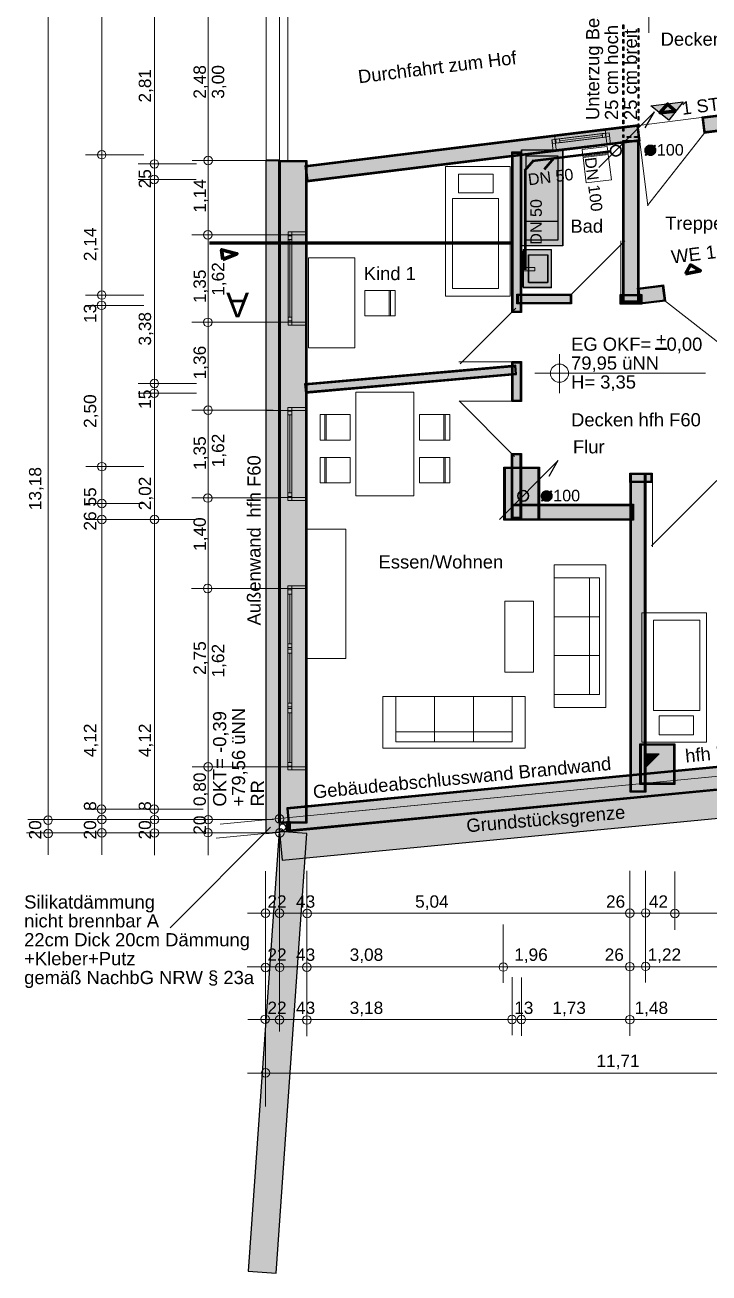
# Model space of a CAD drawing. Header units: millimetres. Extents: x 1001 to 41669, y -154 to 29734.
# Drawn here: x 1016 to 11578, y -91 to 19166 of the extents above; entities that cross this region are included whole.
import ezdxf

# ---------------------------------------------------------------- set-up
doc = ezdxf.new("R2010")
doc.units = ezdxf.units.MM
doc.header["$LTSCALE"] = 50
doc.linetypes.add('PDF_564-4_176-4_70-6_176-4', pattern=[987.8, 564.4, -176.4, 70.6, -176.4])
for name, color, linetype in [('00_Wand_Bestand', 7, 'Continuous'), ('01_Daemmung_neu', 9, 'Continuous'), ('02_Grundstuecksgrenze', 8, 'Continuous'), ('03_Sanitaer', 5, 'Continuous'), ('05_Linien_stark', 7, 'Continuous'), ('06_Linien_fein', 3, 'Continuous'), ('07_Bemassung', 6, 'Continuous'), ('08_Schnittlinie', 1, 'Continuous'), ('10_Text', 7, 'Continuous')]:
    doc.layers.add(name, color=color, linetype=linetype)
doc.styles.add('PLAN', font='arial.ttf')

msp = doc.modelspace()

# ---------------------------------------------------------------- hatches: boundary and pattern name
at = {"layer": '00_Wand_Bestand'}
for points in [[(11469, 17745), (11499, 17499), (15740, 18020), (15710, 18265)], [(10959, 17699), (10680, 17917), (11177, 17978)], [(5339, 16991), (5369, 16746), (10513, 17377), (10483, 17623)], [(10246, 17386), (10496, 17386), (10496, 14886), (10246, 14886)], [(8533, 17207), (8685, 17207), (8685, 14731), (8533, 14731)], [(10751, 17301), (10734, 17284), (10743, 17271), (10749, 17259), (10752, 17246), (10753, 17231), (10753, 17221), (10751, 17212), (10748, 17203), (10744, 17194), (10738, 17185), (10732, 17177), (10726, 17171), (10719, 17166), (10712, 17161), (10705, 17157), (10697, 17155), (10689, 17152), (10680, 17151), (10672, 17151), (10658, 17152), (10646, 17155), (10633, 17161), (10619, 17170), (10602, 17153), (10592, 17163), (10609, 17180), (10600, 17194), (10594, 17207), (10591, 17219), (10590, 17233), (10591, 17242), (10592, 17251), (10594, 17260), (10598, 17268), (10602, 17276), (10608, 17283), (10614, 17290), (10621, 17296), (10629, 17302), (10636, 17306), (10644, 17310), (10653, 17312), (10662, 17314), (10671, 17314), (10685, 17313), (10698, 17310), (10710, 17304), (10724, 17295), (10741, 17312)], [(10714, 17285), (10702, 17292), (10691, 17297), (10682, 17299), (10671, 17300), (10663, 17299), (10656, 17298), (10649, 17296), (10642, 17293), (10636, 17290), (10630, 17285), (10624, 17280), (10618, 17273), (10613, 17266), (10609, 17258), (10606, 17250), (10604, 17241), (10604, 17232), (10605, 17221), (10607, 17211), (10612, 17201), (10619, 17190)], [(10724, 17275), (10629, 17180), (10638, 17174), (10646, 17170), (10654, 17167), (10663, 17166), (10672, 17165), (10681, 17166), (10689, 17167), (10697, 17170), (10705, 17174), (10712, 17179), (10719, 17185), (10724, 17190), (10729, 17197), (10733, 17203), (10735, 17210), (10737, 17217), (10739, 17224), (10739, 17232), (10738, 17243), (10736, 17253), (10731, 17263)], [(4937, 17074), (5367, 17074), (5367, 6849), (4937, 6849)], [(10877, 15154), (10907, 14906), (10506, 14857), (10476, 15105)], [(8613, 15013), (9455, 15013), (9455, 14862), (8613, 14862)], [(10208, 15009), (10538, 15009), (10538, 14860), (10208, 14860)], [(10757, 14180), (10922, 14180), (10922, 14159), (10757, 14159)], [(5333, 13631), (5346, 13486), (8607, 13771), (8595, 13917)], [(8532, 13972), (8683, 13972), (8683, 13357), (8532, 13357)], [(8529, 12554), (8681, 12554), (8681, 11550), (8529, 11550)], [(8411, 12344), (8958, 12344), (8958, 11523), (8411, 11523)], [(10357, 12252), (10701, 12252), (10701, 12106), (10357, 12106)], [(10358, 12249), (10600, 12249), (10600, 7326), (10358, 7326)], [(9151, 11967), (9134, 11950), (9143, 11936), (9149, 11924), (9152, 11911), (9153, 11897), (9153, 11887), (9151, 11877), (9148, 11868), (9144, 11859), (9138, 11851), (9132, 11843), (9126, 11837), (9119, 11831), (9112, 11827), (9105, 11823), (9097, 11820), (9089, 11818), (9081, 11817), (9072, 11816), (9058, 11817), (9046, 11820), (9033, 11826), (9019, 11835), (9003, 11819), (8992, 11829), (9009, 11845), (9000, 11860), (8994, 11872), (8991, 11884), (8990, 11898), (8991, 11908), (8992, 11917), (8995, 11925), (8998, 11933), (9002, 11941), (9008, 11948), (9014, 11955), (9021, 11962), (9029, 11967), (9036, 11972), (9045, 11975), (9053, 11978), (9062, 11979), (9071, 11980), (9085, 11978), (9098, 11975), (9110, 11969), (9124, 11960), (9141, 11977)], [(9114, 11950), (9102, 11957), (9091, 11962), (9082, 11965), (9071, 11965), (9063, 11965), (9056, 11964), (9049, 11962), (9042, 11959), (9036, 11955), (9030, 11951), (9024, 11945), (9018, 11939), (9013, 11931), (9009, 11924), (9006, 11915), (9005, 11907), (9004, 11898), (9005, 11887), (9007, 11877), (9012, 11867), (9019, 11855)], [(9124, 11940), (9029, 11845), (9038, 11840), (9046, 11836), (9055, 11833), (9063, 11831), (9072, 11830), (9081, 11831), (9089, 11833), (9097, 11835), (9105, 11839), (9112, 11844), (9119, 11850), (9124, 11856), (9129, 11862), (9133, 11868), (9135, 11875), (9137, 11882), (9139, 11889), (9139, 11897), (9138, 11908), (9136, 11919), (9131, 11929)], [(8533, 11771), (10411, 11771), (10411, 11524), (8533, 11524)], [(5058, 7087), (5093, 6722), (15846, 7758), (15811, 8122)], [(10512, 8074), (11051, 8074), (11051, 7449), (10512, 7449)], [(10614, 7919), (10808, 7919), (10614, 7725)], [(5056, 6876), (5110, 6876), (5110, 6727), (5056, 6727)]]:
    msp.add_hatch(color=7, dxfattribs=at).paths.add_polyline_path(points)
at = {"layer": '01_Daemmung_neu'}
msp.add_hatch(color=7, dxfattribs=at).paths.add_polyline_path([(4733, 17079), (4733, 6690), (4947, 6710), (4947, 17079)])
at = {"layer": '02_Grundstuecksgrenze'}
for points in [[(14034, 7584), (4945, 6709), (4986, 6281), (14075, 7156)], [(4939, 6719), (4465, -61), (4894, -91), (5368, 6689)]]:
    msp.add_hatch(color=7, dxfattribs=at).paths.add_polyline_path(points)
at = {"layer": '03_Sanitaer', "transparency": 33554559}
for points in [[(8683, 17238), (9319, 17238), (9319, 15760), (8683, 15760)], [(8754, 17147), (9245, 17147), (9245, 16132), (8754, 16132)]]:
    msp.add_hatch(color=7, dxfattribs=at).paths.add_polyline_path(points)
at = {"layer": '03_Sanitaer', "transparency": 33554556}
msp.add_hatch(color=7, dxfattribs=at).paths.add_polyline_path([(8754, 17147), (9245, 17147), (9245, 15846), (8754, 15846)])
at = {"layer": '03_Sanitaer', "transparency": 33554569}
for points in [[(8712, 15700), (9143, 15700), (9143, 15116), (8712, 15116)], [(8712, 15700), (9143, 15700), (9143, 15116), (8712, 15116)], [(8790, 15617), (9089, 15617), (9089, 15192), (8790, 15192)], [(8790, 15617), (9089, 15617), (9089, 15192), (8790, 15192)]]:
    msp.add_hatch(color=7, dxfattribs=at).paths.add_polyline_path(points)

# ---------------------------------------------------------------- linework, layer by layer
at = {"layer": '00_Wand_Bestand'}
for points in [[(11469, 17745), (11499, 17499), (15740, 18020), (15710, 18265)], [(10959, 17699), (10680, 17917), (11177, 17978)], [(5339, 16991), (5369, 16746), (10513, 17377), (10483, 17623)], [(10246, 17386), (10496, 17386), (10496, 14886), (10246, 14886)], [(8533, 17207), (8685, 17207), (8685, 14731), (8533, 14731)], [(10751, 17301), (10734, 17284), (10743, 17271), (10749, 17259), (10752, 17246), (10753, 17231), (10753, 17221), (10751, 17212), (10748, 17203), (10744, 17194), (10738, 17185), (10732, 17177), (10726, 17171), (10719, 17166), (10712, 17161), (10705, 17157), (10697, 17155), (10689, 17152), (10680, 17151), (10672, 17151), (10658, 17152), (10646, 17155), (10633, 17161), (10619, 17170), (10602, 17153), (10592, 17163), (10609, 17180), (10600, 17194), (10594, 17207), (10591, 17219), (10590, 17233), (10591, 17242), (10592, 17251), (10594, 17260), (10598, 17268), (10602, 17276), (10608, 17283), (10614, 17290), (10621, 17296), (10629, 17302), (10636, 17306), (10644, 17310), (10653, 17312), (10662, 17314), (10671, 17314), (10685, 17313), (10698, 17310), (10710, 17304), (10724, 17295), (10741, 17312)], [(10714, 17285), (10702, 17292), (10691, 17297), (10682, 17299), (10671, 17300), (10663, 17299), (10656, 17298), (10649, 17296), (10642, 17293), (10636, 17290), (10630, 17285), (10624, 17280), (10618, 17273), (10613, 17266), (10609, 17258), (10606, 17250), (10604, 17241), (10604, 17232), (10605, 17221), (10607, 17211), (10612, 17201), (10619, 17190)], [(10724, 17275), (10629, 17180), (10638, 17174), (10646, 17170), (10654, 17167), (10663, 17166), (10672, 17165), (10681, 17166), (10689, 17167), (10697, 17170), (10705, 17174), (10712, 17179), (10719, 17185), (10724, 17190), (10729, 17197), (10733, 17203), (10735, 17210), (10737, 17217), (10739, 17224), (10739, 17232), (10738, 17243), (10736, 17253), (10731, 17263)], [(4937, 17074), (5367, 17074), (5367, 6849), (4937, 6849)], [(10877, 15154), (10907, 14906), (10506, 14857), (10476, 15105)], [(8613, 15013), (9455, 15013), (9455, 14862), (8613, 14862)], [(10208, 15009), (10538, 15009), (10538, 14860), (10208, 14860)], [(10757, 14180), (10922, 14180), (10922, 14159), (10757, 14159)], [(5333, 13631), (5346, 13486), (8607, 13771), (8595, 13917)], [(8532, 13972), (8683, 13972), (8683, 13357), (8532, 13357)], [(8529, 12554), (8681, 12554), (8681, 11550), (8529, 11550)], [(8411, 12344), (8958, 12344), (8958, 11523), (8411, 11523)], [(10357, 12252), (10701, 12252), (10701, 12106), (10357, 12106)], [(10358, 12249), (10600, 12249), (10600, 7326), (10358, 7326)], [(9151, 11967), (9134, 11950), (9143, 11936), (9149, 11924), (9152, 11911), (9153, 11897), (9153, 11887), (9151, 11877), (9148, 11868), (9144, 11859), (9138, 11851), (9132, 11843), (9126, 11837), (9119, 11831), (9112, 11827), (9105, 11823), (9097, 11820), (9089, 11818), (9081, 11817), (9072, 11816), (9058, 11817), (9046, 11820), (9033, 11826), (9019, 11835), (9003, 11819), (8992, 11829), (9009, 11845), (9000, 11860), (8994, 11872), (8991, 11884), (8990, 11898), (8991, 11908), (8992, 11917), (8995, 11925), (8998, 11933), (9002, 11941), (9008, 11948), (9014, 11955), (9021, 11962), (9029, 11967), (9036, 11972), (9045, 11975), (9053, 11978), (9062, 11979), (9071, 11980), (9085, 11978), (9098, 11975), (9110, 11969), (9124, 11960), (9141, 11977)], [(9114, 11950), (9102, 11957), (9091, 11962), (9082, 11965), (9071, 11965), (9063, 11965), (9056, 11964), (9049, 11962), (9042, 11959), (9036, 11955), (9030, 11951), (9024, 11945), (9018, 11939), (9013, 11931), (9009, 11924), (9006, 11915), (9005, 11907), (9004, 11898), (9005, 11887), (9007, 11877), (9012, 11867), (9019, 11855)], [(9124, 11940), (9029, 11845), (9038, 11840), (9046, 11836), (9055, 11833), (9063, 11831), (9072, 11830), (9081, 11831), (9089, 11833), (9097, 11835), (9105, 11839), (9112, 11844), (9119, 11850), (9124, 11856), (9129, 11862), (9133, 11868), (9135, 11875), (9137, 11882), (9139, 11889), (9139, 11897), (9138, 11908), (9136, 11919), (9131, 11929)], [(8533, 11771), (10411, 11771), (10411, 11524), (8533, 11524)], [(5058, 7087), (5093, 6722), (15846, 7758), (15811, 8122)], [(10512, 8074), (11051, 8074), (11051, 7449), (10512, 7449)], [(10614, 7919), (10808, 7919), (10614, 7725)], [(5056, 6876), (5110, 6876), (5110, 6727), (5056, 6727)]]:
    msp.add_lwpolyline(points, close=True, dxfattribs=at)
at = {"layer": '01_Daemmung_neu'}
msp.add_lwpolyline([(4733, 17079), (4733, 6690), (4947, 6710), (4947, 17079)], close=True, dxfattribs=at)
at = {"layer": '02_Grundstuecksgrenze'}
for points in [[(14034, 7584), (4945, 6709), (4986, 6281), (14075, 7156)], [(4939, 6719), (4465, -61), (4894, -91), (5368, 6689)]]:
    msp.add_lwpolyline(points, close=True, dxfattribs=at)
at = {"layer": '03_Sanitaer'}
for points in [[(8683, 17238), (9319, 17238), (9319, 15760), (8683, 15760)], [(8754, 17147), (9245, 17147), (9245, 15846), (8754, 15846)], [(8754, 17147), (9245, 17147), (9245, 16132), (8754, 16132)], [(8712, 15700), (9143, 15700), (9143, 15116), (8712, 15116)], [(8712, 15700), (9143, 15700), (9143, 15116), (8712, 15116)], [(8790, 15617), (9089, 15617), (9089, 15192), (8790, 15192)], [(8790, 15617), (9089, 15617), (9089, 15192), (8790, 15192)]]:
    msp.add_lwpolyline(points, close=True, dxfattribs=at)
at = {"layer": '05_Linien_stark', "lineweight": 15}
for p, q in [((10650, 19643), (10650, 19043)), ((1952, 17164), (2852, 17164)), ((2766, 17022), (3665, 17022)), ((3596, 17074), (4850, 17074)), ((2763, 16783), (3662, 16783)), ((3592, 15930), (4847, 15930)), ((1950, 14998), (2850, 14998)), ((1953, 14840), (2853, 14840)), ((3592, 14578), (4847, 14578)), ((9271, 14085), (9271, 13485)), ((8890, 13795), (11523, 13795)), ((2764, 13483), (3664, 13483)), ((2766, 13634), (3665, 13634)), ((3593, 13222), (4847, 13222)), ((1954, 12351), (2853, 12351)), ((1954, 11783), (2853, 11783)), ((3591, 11868), (4845, 11868)), ((1956, 11537), (2856, 11537)), ((1956, 11537), (2856, 11537)), ((2768, 11536), (3667, 11536)), ((3589, 10472), (4843, 10472)), ((4028, 6833), (16061, 7991)), ((5641, 6991), (16116, 7999)), ((3596, 7720), (4850, 7720)), ((3256, 5237), (4807, 6788)), ((4731, 5212), (4731, 6111)), ((4731, 5212), (4731, 6111)), ((5368, 5216), (5368, 6115)), ((5368, 5216), (5368, 6115)), ((10356, 5214), (10356, 6114)), ((10597, 5214), (10597, 6114)), ((11048, 5206), (11048, 6105)), ((5368, 4380), (5368, 5279)), ((8401, 4385), (8401, 5284)), ((8401, 4385), (8401, 5284)), ((10356, 4390), (10356, 5290)), ((10597, 4390), (10597, 5290)), ((5368, 3565), (5368, 4464)), ((8536, 3577), (8536, 4476)), ((8536, 3577), (8536, 4476)), ((8681, 3571), (8681, 4471)), ((10356, 3567), (10356, 4467))]:
    msp.add_line(p, q, dxfattribs=at)
at = {"layer": '05_Linien_stark', "lineweight": 25}
for p, q in [((10594, 17581), (10735, 17824)), ((8341, 11536), (9239, 12434)), ((9109, 12206), (9249, 12449))]:
    msp.add_line(p, q, dxfattribs=at)
at = {"layer": '05_Linien_stark', "lineweight": 53}
for p, q in [((10064, 17214), (8850, 17065)), ((8868, 17074), (8730, 16915)), ((9183, 17109), (9031, 16934)), ((8737, 16933), (8737, 15388))]:
    msp.add_line(p, q, dxfattribs=at)
at = {"layer": '05_Linien_stark', "lineweight": 18}
for points in [[(4739, 19577), (5076, 19577), (5076, 17071), (4739, 17071)], [(4737, 17074), (4737, 6695), (4942, 6714), (4942, 17074)], [(4739, 15927), (4943, 15927), (4943, 14580), (4739, 14580)], [(8707, 15703), (9148, 15703), (9148, 15111), (8707, 15111)], [(8707, 15703), (9148, 15703), (9148, 15111), (8707, 15111)], [(8795, 15618), (9086, 15618), (9086, 15188), (8795, 15188)], [(8795, 15618), (9086, 15618), (9086, 15188), (8795, 15188)], [(8707, 15426), (8886, 15426), (8886, 15375), (8707, 15375)], [(8707, 15426), (8886, 15426), (8886, 15375), (8707, 15375)], [(4738, 13220), (4942, 13220), (4942, 11871), (4738, 11871)], [(4739, 10470), (4944, 10470), (4944, 7718), (4739, 7718)]]:
    msp.add_lwpolyline(points, close=True, dxfattribs=at)
at = {"layer": '05_Linien_stark', "lineweight": 50}
for points in [[(11482, 17735), (11509, 17512), (15727, 18030), (15700, 18253)], [(5352, 16981), (5379, 16759), (10500, 17387), (10473, 17610)], [(10257, 17374), (10484, 17374), (10484, 14897), (10257, 14897)], [(8545, 17195), (8673, 17195), (8673, 14742), (8545, 14742)], [(4949, 17063), (5356, 17063), (5356, 6861), (4949, 6861)], [(10867, 15141), (10894, 14916), (10516, 14870), (10488, 15095)], [(8624, 15001), (9444, 15001), (9444, 14873), (8624, 14873)], [(10219, 14998), (10526, 14998), (10526, 14872), (10219, 14872)], [(5346, 13621), (5356, 13498), (8595, 13781), (8584, 13904)], [(8543, 13960), (8672, 13960), (8672, 13369), (8543, 13369)], [(8541, 12542), (8669, 12542), (8669, 11561), (8541, 11561)], [(8423, 12332), (8947, 12332), (8947, 11535), (8423, 11535)], [(10369, 12240), (10690, 12240), (10690, 12117), (10369, 12117)], [(10369, 12238), (10588, 12238), (10588, 7337), (10369, 7337)], [(8544, 11759), (10399, 11759), (10399, 11536), (8544, 11536)], [(5070, 7076), (5103, 6735), (15834, 7768), (15801, 8109)], [(10523, 8063), (11039, 8063), (11039, 7460), (10523, 7460)]]:
    msp.add_lwpolyline(points, close=True, dxfattribs=at)
at = {"layer": '05_Linien_stark', "lineweight": 211}
for points in [[(11060, 17834), (10819, 17813), (10937, 17945)], [(4073, 15549), (4288, 15635), (4052, 15699)], [(11215, 15328), (11290, 15463), (11444, 15373)]]:
    msp.add_lwpolyline(points, close=True, dxfattribs=at)
at = {"layer": '05_Linien_stark', "lineweight": 20}
for points in [[(9218, 17244), (9999, 17339), (9973, 17555), (9191, 17459)], [(9174, 17218), (10057, 17327), (10035, 17503), (9152, 17395)], [(9162, 17335), (10041, 17443), (10034, 17503), (9154, 17395)], [(9220, 17342), (9983, 17436), (9976, 17496), (9213, 17403)], [(9274, 17349), (9935, 17430), (9927, 17490), (9267, 17409)], [(4943, 15928), (5362, 15928), (5362, 14582), (4943, 14582)], [(5078, 15975), (5362, 15975), (5362, 14535), (5078, 14535)], [(5078, 15974), (5137, 15974), (5137, 14536), (5078, 14536)], [(5078, 15914), (5137, 15914), (5137, 14600), (5078, 14600)], [(5078, 15858), (5137, 15858), (5137, 14658), (5078, 14658)], [(4943, 13220), (5362, 13220), (5362, 11873), (4943, 11873)], [(5077, 13266), (5362, 13266), (5362, 11827), (5077, 11827)], [(5077, 13266), (5137, 13266), (5137, 11828), (5077, 11828)], [(5077, 13205), (5137, 13205), (5137, 11892), (5077, 11892)], [(5077, 13149), (5137, 13149), (5137, 11949), (5077, 11949)], [(4942, 10470), (5361, 10470), (5361, 7717), (4942, 7717)], [(5076, 10512), (5362, 10512), (5362, 7674), (5076, 7674)], [(5076, 10448), (5136, 10448), (5136, 9559), (5076, 9559)], [(5077, 10513), (5136, 10513), (5136, 7674), (5077, 7674)], [(5076, 10385), (5136, 10385), (5136, 9615), (5076, 9615)], [(5076, 9534), (5136, 9534), (5136, 8645), (5076, 8645)], [(5076, 9471), (5136, 9471), (5136, 8701), (5076, 8701)], [(5077, 8618), (5136, 8618), (5136, 7729), (5077, 7729)], [(5077, 8555), (5136, 8555), (5136, 7785), (5077, 7785)]]:
    msp.add_lwpolyline(points, close=True, dxfattribs=at)
at = {"layer": '05_Linien_stark', "lineweight": 15}
for points in [[(8687, 17235), (9316, 17235), (9316, 15763), (8687, 15763)], [(8757, 17143), (9241, 17143), (9241, 15850), (8757, 15850)], [(8757, 17143), (9241, 17143), (9241, 16136), (8757, 16136)], [(9619, 17243), (10007, 17291), (10020, 17183), (9632, 17135)], [(9681, 16730), (10070, 16778), (10022, 17167), (9634, 17119)], [(5375, 11384), (5968, 11384), (5968, 9391), (5375, 9391)], [(8425, 10278), (8869, 10278), (8869, 9180), (8425, 9180)]]:
    msp.add_lwpolyline(points, close=True, dxfattribs=at)
at = {"layer": '05_Linien_stark', "lineweight": 35}
for centre in [(10140, 17227), (8708, 11900)]:
    msp.add_circle(centre, 82.8, dxfattribs=at)
at = {"layer": '05_Linien_stark', "lineweight": 18}
msp.add_circle((9269, 13793), 140, dxfattribs=at)
at = {"layer": '06_Linien_fein', "lineweight": 9}
for p, q in [((10629, 16380), (11532, 17535)), ((9936, 17460), (9274, 17379)), ((5108, 14659), (5108, 15854)), ((10278, 15836), (9422, 14980)), ((10214, 14859), (10214, 15833)), ((11847, 14171), (10893, 14916)), ((7738, 13940), (8594, 14796)), ((8685, 13966), (7716, 13966)), ((7719, 13366), (8574, 12510)), ((8574, 13364), (7720, 13364)), ((5108, 11951), (5108, 13145)), ((10688, 11128), (11697, 12137)), ((10706, 12252), (10706, 11112)), ((5106, 9610), (5106, 10380)), ((5106, 8697), (5106, 9466)), ((5107, 7781), (5107, 8550))]:
    msp.add_line(p, q, dxfattribs=at)
for points in [[(7510, 16983), (8510, 16983), (8510, 14983), (7510, 14983)], [(7710, 16866), (8245, 16866), (8245, 16575), (7710, 16575)], [(7615, 16490), (8330, 16490), (8330, 15099), (7615, 15099)], [(8691, 15673), (8707, 15673), (8707, 15130), (8691, 15130)], [(5393, 15574), (6109, 15574), (6109, 14182), (5393, 14182)], [(6265, 15070), (6659, 15070), (6659, 14676), (6265, 14676)], [(6639, 15070), (6731, 15070), (6731, 14676), (6639, 14676)], [(6125, 13502), (7022, 13502), (7022, 11901), (6125, 11901)], [(5574, 13156), (5665, 13156), (5665, 12762), (5574, 12762)], [(5645, 13156), (6039, 13156), (6039, 12762), (5645, 12762)], [(7108, 13156), (7502, 13156), (7502, 12762), (7108, 12762)], [(7482, 13156), (7574, 13156), (7574, 12762), (7482, 12762)], [(5574, 12494), (5665, 12494), (5665, 12101), (5574, 12101)], [(5645, 12494), (6039, 12494), (6039, 12101), (5645, 12101)], [(7108, 12494), (7502, 12494), (7502, 12101), (7108, 12101)], [(7482, 12494), (7574, 12494), (7574, 12101), (7482, 12101)], [(9185, 10836), (9985, 10836), (9985, 8636), (9185, 8636)], [(9185, 10636), (9885, 10636), (9885, 8836), (9185, 8836)], [(9185, 10636), (9735, 10636), (9735, 8836), (9185, 8836)], [(9185, 10036), (9885, 10036), (9885, 9436), (9185, 9436)], [(10540, 10098), (11540, 10098), (11540, 8098), (10540, 8098)], [(10720, 9982), (11435, 9982), (11435, 8591), (10720, 8591)], [(6541, 8807), (8741, 8807), (8741, 8007), (6541, 8007)], [(6741, 8807), (8541, 8807), (8541, 8107), (6741, 8107)], [(6741, 8807), (8541, 8807), (8541, 8257), (6741, 8257)], [(7341, 8807), (7941, 8807), (7941, 8107), (7341, 8107)], [(10806, 8506), (11340, 8506), (11340, 8215), (10806, 8215)]]:
    msp.add_lwpolyline(points, close=True, dxfattribs=at)
at = {"layer": '07_Bemassung', "lineweight": 15}
for p, q in [((4944, 3633), (4944, 28601)), ((1377, 6359), (1377, 20405)), ((2202, 6361), (2202, 20410)), ((3015, 6355), (3015, 20407)), ((3843, 6356), (3843, 20405)), ((10414, 17605), (11538, 17747)), ((3967, 6619), (16300, 7806)), ((1997, 7065), (3769, 7065)), ((1063, 6905), (4852, 6905)), ((1039, 6700), (4842, 6700)), ((4453, 5461), (30407, 5461)), ((4731, 4376), (4731, 5275)), ((4445, 4633), (30393, 4633)), ((4731, 2478), (4731, 4460)), ((4456, 3820), (30396, 3820)), ((4454, 2995), (30404, 2995))]:
    msp.add_line(p, q, dxfattribs=at)
at = {"layer": '07_Bemassung', "lineweight": 25}
msp.add_line((9876, 16966), (10737, 17827), dxfattribs=at)
at = {"layer": '07_Bemassung', "lineweight": 9}
msp.add_line((10480, 17617), (10633, 16373), dxfattribs=at)
at = {"layer": '07_Bemassung'}
for points in [[(10246, 19166), (10260, 19166), (10260, 19109), (10246, 19109)], [(10482, 19110), (10496, 19110), (10496, 19054), (10482, 19054)], [(10246, 19053), (10260, 19053), (10260, 18996), (10246, 18996)], [(10246, 18940), (10260, 18940), (10260, 18883), (10246, 18883)], [(10482, 18998), (10496, 18998), (10496, 18941), (10482, 18941)], [(10482, 18885), (10496, 18885), (10496, 18828), (10482, 18828)], [(10246, 18827), (10260, 18827), (10260, 18771), (10246, 18771)], [(10246, 18714), (10260, 18714), (10260, 18658), (10246, 18658)], [(10482, 18772), (10496, 18772), (10496, 18715), (10482, 18715)], [(10246, 18601), (10260, 18601), (10260, 18545), (10246, 18545)], [(10246, 18488), (10260, 18488), (10260, 18432), (10246, 18432)], [(10482, 18659), (10496, 18659), (10496, 18602), (10482, 18602)], [(10482, 18546), (10496, 18546), (10496, 18490), (10482, 18490)], [(10246, 18375), (10260, 18375), (10260, 18319), (10246, 18319)], [(10482, 18433), (10496, 18433), (10496, 18377), (10482, 18377)], [(10482, 18320), (10496, 18320), (10496, 18264), (10482, 18264)], [(10246, 18263), (10260, 18263), (10260, 18206), (10246, 18206)], [(10246, 18150), (10260, 18150), (10260, 18093), (10246, 18093)], [(10482, 18207), (10496, 18207), (10496, 18151), (10482, 18151)], [(10246, 18037), (10260, 18037), (10260, 17980), (10246, 17980)], [(10246, 17924), (10260, 17924), (10260, 17867), (10246, 17867)], [(10482, 18094), (10496, 18094), (10496, 18038), (10482, 18038)], [(10482, 17982), (10496, 17982), (10496, 17925), (10482, 17925)], [(10246, 17811), (10260, 17811), (10260, 17755), (10246, 17755)], [(10482, 17869), (10496, 17869), (10496, 17812), (10482, 17812)], [(10482, 17756), (10496, 17756), (10496, 17699), (10482, 17699)], [(10246, 17698), (10260, 17698), (10260, 17642), (10246, 17642)], [(10246, 17585), (10260, 17585), (10260, 17529), (10246, 17529)], [(10482, 17643), (10496, 17643), (10496, 17586), (10482, 17586)], [(10482, 17530), (10496, 17530), (10496, 17474), (10482, 17474)], [(10260, 17429), (10259, 17430), (10259, 17429), (10246, 17429), (10246, 17472), (10260, 17472)], [(10315, 17443), (10372, 17443), (10372, 17429), (10315, 17429)], [(10428, 17443), (10485, 17443), (10485, 17429), (10428, 17429)]]:
    msp.add_lwpolyline(points, close=True, dxfattribs=at)
at = {"layer": '07_Bemassung', "lineweight": 50}
msp.add_lwpolyline([(5067, 6864), (5098, 6864), (5098, 6738), (5067, 6738)], close=True, dxfattribs=at)
at = {"layer": '07_Bemassung', "lineweight": 18}
for centre, radius in [((2201, 17164), 65.8), ((3845, 17074), 65.8), ((3014, 17022), 65.8), ((3013, 16782), 65.8), ((3841, 15929), 65.8), ((2201, 14999), 65.8), ((2199, 14840), 65.8), ((3841, 14578), 65.8), ((3014, 13634), 65.8), ((3013, 13483), 65.8), ((3843, 13223), 65.8), ((2204, 12351), 65.8), ((2204, 11782), 65.8), ((3839, 11867), 65.8), ((2202, 11537), 65.8), ((3016, 11536), 65.8), ((3837, 10471), 65.8), ((3844, 7719), 65.3), ((2197, 7067), 65.8), ((3012, 7067), 65.8), ((1373, 6896), 65.8), ((2202, 6907), 65.8), ((3016, 6904), 65.8), ((3846, 6904), 65.3), ((4947, 6916), 65.8), ((1375, 6691), 65.8), ((2204, 6702), 65.8), ((3018, 6699), 65.8), ((3842, 6703), 65.8), ((4952, 6702), 65.8), ((4730, 5461), 65.8), ((4947, 5461), 65.8), ((5374, 5457), 65.8), ((10356, 5460), 65.8), ((10599, 5465), 65.8), ((11049, 5456), 65.8), ((4730, 4624), 65.8), ((4949, 4625), 65.8), ((5368, 4628), 65.8), ((8402, 4630), 65.8), ((10356, 4636), 65.8), ((10599, 4640), 65.8), ((4725, 3824), 65.8), ((4946, 3815), 65.8), ((5368, 3813), 65.8), ((8536, 3822), 65.8), ((8681, 3821), 65.8), ((10355, 3818), 65.8), ((4732, 2998), 65.8)]:
    msp.add_circle(centre, radius, dxfattribs=at)
at = {"layer": '07_Bemassung', "lineweight": 9}
msp.add_circle((4993, 6786), 50.6, dxfattribs=at)
at = {"layer": '08_Schnittlinie', "linetype": 'PDF_564-4_176-4_70-6_176-4', "lineweight": 70}
msp.add_line((3868, 15806), (8534, 15806), dxfattribs=at)

# ---------------------------------------------------------------- texts
at = {"layer": '07_Bemassung', "style": 'PLAN'}
for s, height, p in [('2,48', 190.5, (3809, 18029)), ('3,00', 190.5, (4092, 18029)), ('2,81', 190.5, (2963, 17969)), ('25', 190.5, (2963, 16645)), ('1,14', 190.5, (3809, 16271)), ('2,14', 190.5, (2116, 15523)), ('1,62', 190.5, (4092, 14987)), ('1,35', 190.5, (3809, 14874)), ('13', 190.5, (2116, 14567)), ('3,38', 190.5, (2963, 14219)), ('1,36', 190.5, (3809, 13698)), ('15', 190.5, (2963, 13243)), ('2,50', 190.5, (2116, 12949)), ('1,35', 190.5, (3809, 12301)), ('1,62', 190.5, (4092, 12341)), ('13,18', 190.5, (1269, 11679)), ('2,02', 190.5, (2963, 11679)), ('1,40', 190.5, (3809, 11051)), ('2,75', 190.5, (3809, 9139)), ('1,62', 190.5, (4092, 9098)), ('4,12', 190.5, (2116, 7869)), ('4,12', 190.5, (2963, 7869)), ('0,80', 190.5, (3809, 7114)), ('8', 190, (2116, 7040)), ('8', 190, (2963, 7040)), ('20', 190.5, (3809, 6672)), ('20', 190.5, (1269, 6599)), ('20', 190.5, (2116, 6599)), ('20', 190.5, (2963, 6599))]:
    msp.add_text(s, height=height, rotation=90, dxfattribs=at).set_placement(p)
for s, height, p in [('100', 177.8, (10773, 17151)), ('22', 190.5, (4760, 5546)), ('43', 190.5, (5202, 5546)), ('5,04', 190.5, (7040, 5546)), ('26', 190.5, (9987, 5546)), ('42', 190.5, (10649, 5546)), ('22', 190.5, (4760, 4726)), ('43', 190.5, (5202, 4726)), ('3,08', 190.5, (6030, 4726)), ('1,96', 190.5, (8570, 4726)), ('26', 190.5, (9967, 4726)), ('1,22', 190.5, (10629, 4726)), ('22', 190.5, (4760, 3906)), ('43', 190.5, (5202, 3906)), ('3,18', 190.5, (6030, 3906)), ('13', 190.5, (8570, 3906)), ('1,73', 190.5, (9159, 3906)), ('1,48', 190.5, (10428, 3906)), ('11,71', 190.5, (9840, 3087))]:
    msp.add_text(s, height=height, dxfattribs=at).set_placement(p)
at = {"layer": '10_Text', "style": 'PLAN'}
for s, height, rotation, p in [('Unterzug Bestand', 203.2, 90, (9883, 17699)), ('25 cm hoch', 203.2, 90, (10174, 17699)), ('25 cm breit', 203.2, 90, (10466, 17699)), ('Durchfahrt zum Hof', 203.2, 7, (6172, 18265)), ('1 STG 15', 199.7, 7.2, (11166, 17778)), ('DN 50', 177.8, 7, (8794, 16691)), ('DN 100', 177.8, 277, (9658, 17115)), ('DN 50', 177.8, 90, (8996, 15775)), ('WE 1', 203.2, 7, (11008, 15485)), ('A', 381, 180, (4477, 15037)), ('hfh F60', 203.2, 90, (4654, 11564)), ('26 55', 190.5, 90, (2116, 11365)), ('Außenwand', 203.2, 90, (4654, 9901)), ('OKT= -0,39', 203.2, 90, (4123, 7105)), ('+79,56 üNN', 203.2, 90, (4415, 7105)), ('hfh F 60 m Mauerwerk Bestand', 203.2, 5.5, (11220, 7784)), ('Gebäudeabschlusswand Brandwand', 203.2, 5.5, (5473, 7230)), ('RR', 203.2, 90, (4706, 7105)), ('Grundstücksgrenze', 203.2, 5, (7840, 6708))]:
    msp.add_text(s, height=height, rotation=rotation, dxfattribs=at).set_placement(p)
for s, height, p in [('Decken hfh F60', 203.2, (10831, 18846)), ('Treppenhaus', 203.2, (10900, 16006)), ('Bad', 203.2, (9437, 15961)), ('Kind 1', 203.2, (6247, 15230)), ('EG OKF= ', 203.2, (9448, 14139)), ('+', 203, (10757, 14210)), ('0,00', 203.2, (10922, 14139)), ('79,95 üNN', 203.2, (9448, 13848)), ('H= 3,35', 203.2, (9448, 13556)), ('Decken hfh F60', 203.2, (9448, 12973)), ('Flur', 203.2, (9477, 12556)), ('100', 177.8, (9173, 11816)), ('Essen/Wohnen', 203.2, (6476, 10780)), ('Silikatdämmung', 203.2, (1004, 5533)), ('nicht brennbar A', 203.2, (1004, 5242)), ('22cm Dick 20cm Dämmung', 203.2, (1004, 4950)), ('+Kleber+Putz', 203.2, (1004, 4659)), ('gemäß NachbG NRW § 23a', 203.2, (1004, 4367))]:
    msp.add_text(s, height=height, dxfattribs=at).set_placement(p)

doc.saveas('drawing.dxf')
